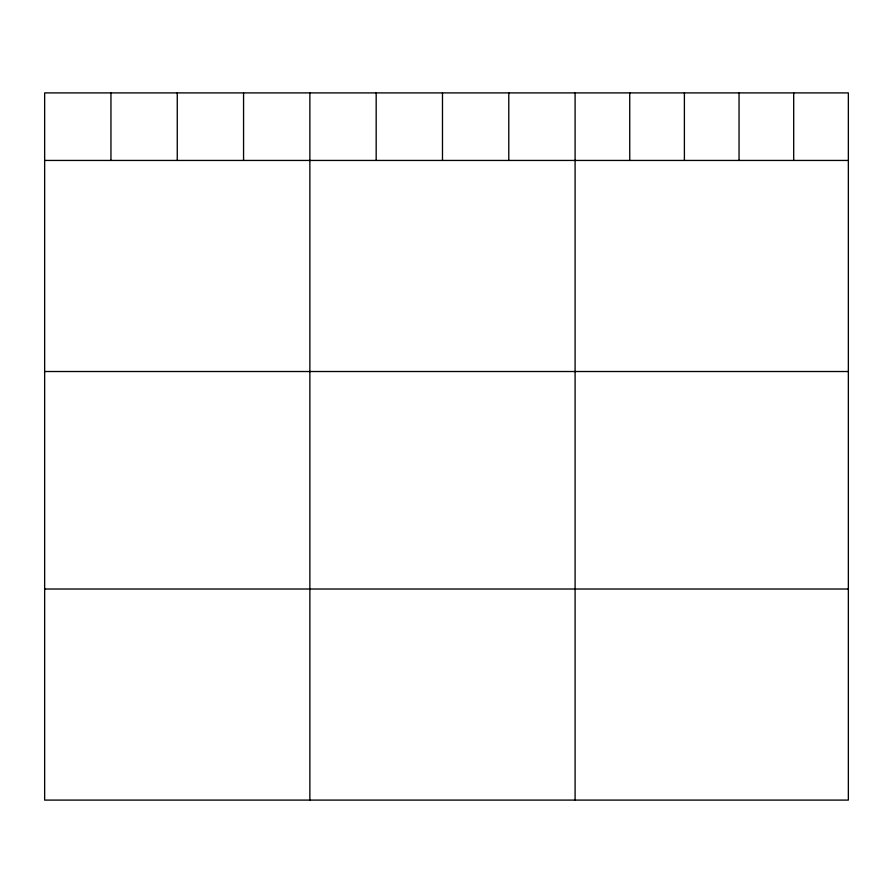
<?xml version="1.0" encoding="UTF-8"?>
<svg xmlns="http://www.w3.org/2000/svg" width="893" height="893" viewBox="0 0 893 893"><rect width="100%" height="100%" fill="white"/><g stroke="black" fill="none" stroke-linecap="round" stroke-linejoin="round"><path stroke-width="1.34" d="M848.35 160.439L848.35 800.095L44.65 800.095L44.65 92.905L848.35 92.905L848.35 160.439L44.65 160.439M44.65 371.521L848.35 371.521M44.65 589.012L848.35 589.012M793.698 92.905L793.698 160.439M739.047 92.905L739.047 160.439M684.395 92.905L684.395 160.439M629.744 92.905L629.744 160.439M575.092 92.905L575.092 800.095M508.787 92.905L508.787 160.439M442.481 92.905L442.481 160.439M376.176 92.905L376.176 160.439M309.871 92.905L309.871 800.095M243.566 92.905L243.566 160.439M177.261 92.905L177.261 160.439M110.955 92.905L110.955 160.439"/></g></svg>
